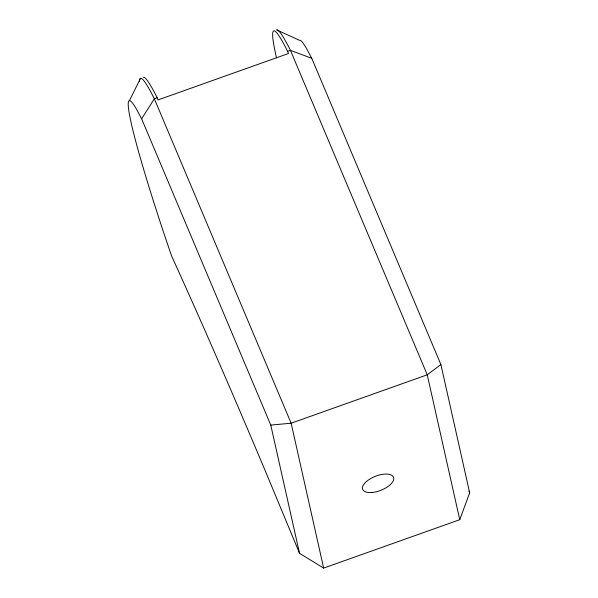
<?xml version="1.0" encoding="UTF-8"?>
<svg xmlns="http://www.w3.org/2000/svg" width="598" height="598" viewBox="0 0 598 598"><rect width="100%" height="100%" fill="white"/><g stroke="black" fill="none" stroke-linecap="round" stroke-linejoin="round"><path stroke-width="0.9" d="M459.75 519.684L469.662 492.789L440.898 364.563L311.767 58.312L306.438 48.333A201.122 12.498 70.4 0 0 299.478 40.313L276.605 29.9A218.599 13.59 70.4 0 1 290.449 50.374L427.249 374.797L459.75 519.684L323.645 568.1L299.538 553.307L267.418 476.001A1666.723 103.596 70.4 0 0 178.772 271.784L171.581 255.966L164.884 236.232A201.122 12.498 70.4 0 1 136.307 108.851L141.636 118.83L270.767 425.081L299.538 553.307M129.347 100.83L140.5 78.316M141.636 118.83L154.344 98.79L157.177 97.78L158.074 99.903L288.513 53.506L287.616 51.376L290.449 50.374L311.767 58.312M440.898 364.563L427.249 374.797L291.144 423.212L270.767 425.081M468.974 491.1L469.662 492.789M323.645 568.1L291.144 423.212L154.344 98.79A218.599 13.59 70.4 0 0 139.401 81.575M276.5 57.871A218.599 13.59 70.4 0 1 287.616 51.376M143.341 77.306A218.599 13.59 70.4 0 1 157.177 97.78M371.754 492.513A16.587 7.527 -21.4 0 0 393.701 477.765A16.587 7.527 -21.4 0 0 368.869 479.671A16.587 7.527 -21.4 0 0 371.754 492.513"/></g></svg>
